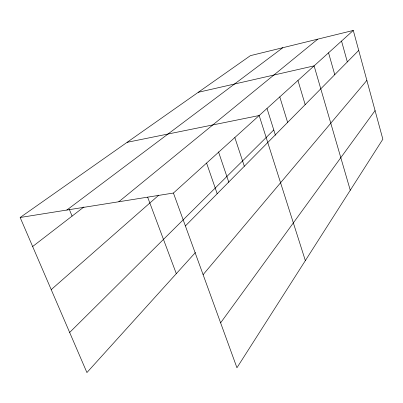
<?xml version="1.0" encoding="UTF-8"?>
<svg xmlns="http://www.w3.org/2000/svg" width="403" height="403" viewBox="0 0 403 403"><rect width="100%" height="100%" fill="white"/><g stroke="black" fill="none" stroke-linecap="round" stroke-linejoin="round"><path stroke-width="0.6" d="M220.612 322.843L375.072 110.583M203.102 274.665L366.866 80.398M195.44 252.49L86.922 372.558L20.15 217.494L250.419 55.644L353.29 30.442L382.85 139.206L236.944 367.758L173.431 193.042L353.29 30.442M185.39 225.947L358.715 50.405M69.654 332.46L273.778 129.947M51.211 289.631L158.822 195.138M118.799 201.757L317.781 39.141M32.643 246.51L83.97 206.935M66.843 210.044L282.841 47.7M198.296 92.282L314.108 65.865L350.272 190.236M127.096 142.324L259.169 115.53L305.348 260.605M20.15 217.494L173.431 193.042M69.23 209.142L72.077 216.109M147.644 197.158L176.307 273.657M206.588 163.064L217.192 193.737M218.512 151.855L228.864 182.363M234.828 137.534L244.329 166.253M267.028 108.488L275.45 135.272M279.783 96.896L287.631 122.396M297.958 80.464L305.177 104.629M328.551 52.808L334.752 74.676M341.543 41.061L347.331 61.936"/></g></svg>
